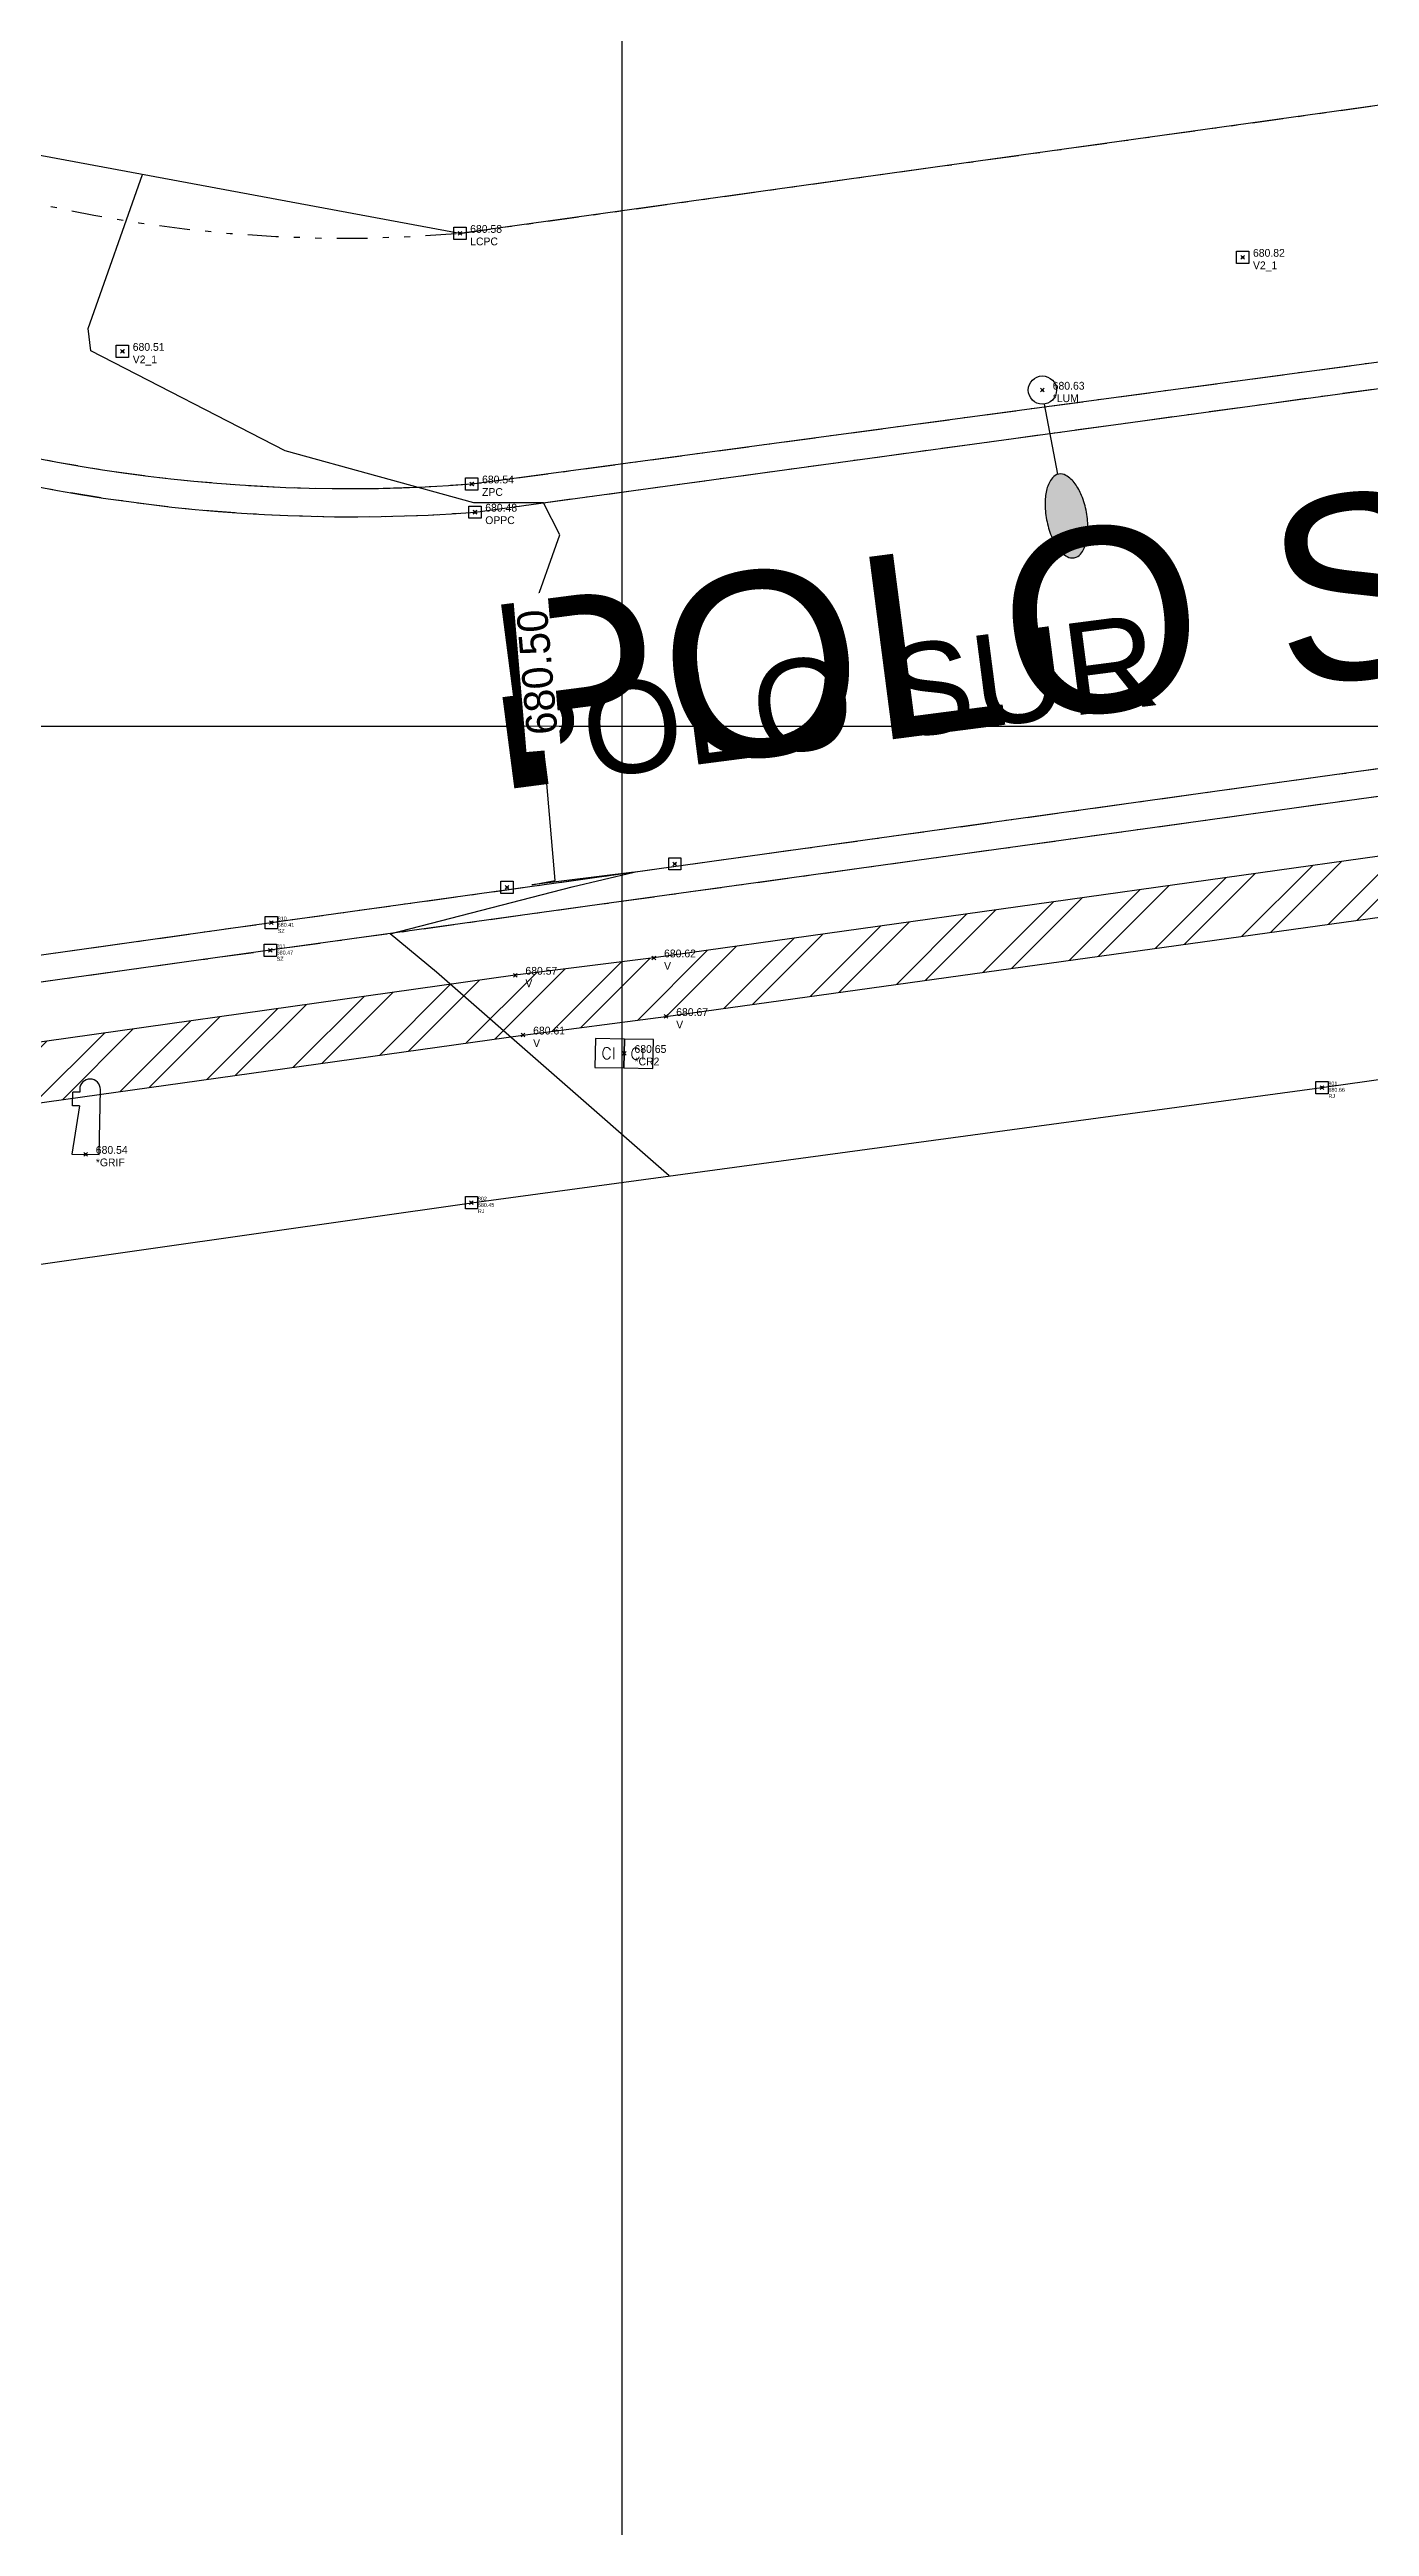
# Model space of a CAD drawing. Extents: x 350769 to 354978, y 6304672 to 6307963.
# Drawn here: x 352690.66 to 352712.19, y 6305570.64 to 6305611.03 of the extents above; entities that cross this region are included whole.
import ezdxf

# ---------------------------------------------------------------- set-up
doc = ezdxf.new("R2010")
doc.units = 0
doc.header["$PDMODE"] = 35
doc.header["$PDSIZE"] = 0.03
for name, pattern in [('4.0 - LO RECABARREN - DESNIVEL NUEVO$0$HIDDEN', [0.375, 0.25, -0.125]), ('CONTINUOS', [0]), ('DASHED', [19.05, 12.7, -6.35]), ('DIVIDE', [1.25, 0.5, -0.25, 0, -0.25, 0, -0.25]), ('JPG_DASHDOT', [1, 0.5, -0.25, 0, -0.25])]:
    doc.linetypes.add(name, pattern=pattern)
doc.layers.get('0').update_dxf_attribs({"linetype": 'CONTINUOUS'})
doc.layers.add('0_ASD_TOPOGRAFIA_ELEMENTOS', color=7, linetype='CONTINUOS', lineweight=5, true_color=0xbdbdbd)
for name, color, linetype in [('1-CALLE_NOMBRE', 6, 'CONTINUOUS'), ('1-coordenadas', 8, 'CONTINUOUS'), ('1-LINEA DE CIERRO', 7, 'DIVIDE'), ('1-PAVIMENTO', 161, 'CONTINUOUS'), ('1-REJA', 252, 'FENCELINE1'), ('1-SOLERA', 212, 'CONTINUOUS'), ('1-SOLERA_ZARPA', 222, 'CONTINUOUS'), ('1-VEREDA', 251, 'CONTINUOUS'), ('2-ACHURADO VEREDA', 252, 'CONTINUOUS'), ('C-TINN', 5, 'CONTINUOUS'), ('C-TOPO - BORDE - 2', 7, 'CONTINUOUS'), ('C-TOPO - BORDE - 3', 7, 'CONTINUOUS'), ('C-TOPO-MINR', 8, 'CONTINUOUS'), ('TOP-URB-SOLERAS', 2, 'JPG_DASHDOT'), ('V-NODE - 2013', 4, 'CONTINUOUS'), ('V-NODE DIC 2005', 4, 'CONTINUOUS'), ('V-NODE-TEXT 2013', 2, 'CONTINUOUS'), ('V-NODE-TEXT DIC 2005', 2, 'CONTINUOUS'), ('Z-CR2', 253, 'CONTINUOUS'), ('Z-GRIF', 253, 'CONTINUOUS'), ('Z-LUM', 253, 'CONTINUOUS')]:
    doc.layers.add(name, color=color, linetype=linetype)
doc.styles.add('A', font='arial.ttf', dxfattribs={"height": 2})
doc.styles.add('ROMANS', font='romans.shx', dxfattribs={"width": 0.65})
doc.linetypes.add('FENCELINE1', pattern='A,6.35,-2.54,[133,ltypeshp.shx,S=2.54,R=0,X=-2.54,Y=0],-2.54,25.4', length=36.83)

# ---------------------------------------------------------------- blocks, each defined once
blk = doc.blocks.new('COORDENADAS')
at = {"layer": '1-coordenadas'}
for p, q in [((520, -900.625), (520, -0.625)), ((20, -600.625), (1420, -600.625))]:
    blk.add_line(p, q, dxfattribs=at)
blk = doc.blocks.new('CR2')
at = {"layer": 'Z-CR2'}
for p, q in [((-1.69, 0.84), (-1.69, -0.84)), ((0, 0.84), (-1.69, 0.84)), ((0, 0.84), (0, -0.84)), ((1.69, 0.84), (0, 0.84)), ((0, -0.84), (0, 0.84)), ((1.69, -0.84), (1.69, 0.84)), ((-1.69, -0.84), (0, -0.84)), ((0, -0.84), (1.69, -0.84))]:
    blk.add_line(p, q, dxfattribs=at)
at = {"layer": 'Z-CR2', "style": 'ROMANS'}
for p in [(-1.33, -0.34), (0.36, -0.34)]:
    blk.add_text('CI', height=0.675, rotation=360, dxfattribs=at).set_placement(p)
blk = doc.blocks.new('GRIF')
at = {"layer": 'Z-GRIF'}
for p, q in [((-0.56, 1.97), (-0.56, 2.53)), ((-0.28, 2.53), (-0.56, 2.53)), ((-0.28, 2.65), (-0.28, 2.53)), ((0.56, 0), (0.56, 2.65)), ((-0.28, 1.97), (-0.56, 0)), ((-0.28, 1.97), (-0.56, 1.97)), ((-0.56, 0), (0.56, 0))]:
    blk.add_line(p, q, dxfattribs=at)
blk.add_arc((0.14, 2.65), 0.422, 0, 180, dxfattribs=at)
blk.add_point((0, 0), dxfattribs=at)
blk = doc.blocks.new('LUM')
blk.add_hatch(color=256).paths.add_polyline_path([(0.32, 2.09, 0.048714), (0.293, 2.371, 0.062489), (0.224, 2.581, 0.102974), (0.101, 2.743, 0.180941), (-0.01, 2.784, 0.180941), (-0.121, 2.743, 0.102974), (-0.244, 2.581, 0.062489), (-0.313, 2.371, 0.048714), (-0.341, 2.09, 0.048714), (-0.313, 1.808, 0.062489), (-0.244, 1.599, 0.102974), (-0.121, 1.437, 0.180941), (-0.01, 1.395, 0.180941), (0.101, 1.437, 0.102974), (0.224, 1.599, 0.062489), (0.293, 1.808, 0.048714)])
at = {"layer": 'Z-LUM'}
blk.add_lwpolyline([(-0.341, 2.09, 0.048714), (-0.313, 1.808, 0.062489), (-0.244, 1.599, 0.102974), (-0.121, 1.437, 0.180941), (-0.01, 1.395, 0.180941), (0.101, 1.437, 0.102974), (0.224, 1.599, 0.062489), (0.293, 1.808, 0.048714), (0.32, 2.09, 0.048714), (0.293, 2.371, 0.062489), (0.224, 2.581, 0.102974), (0.101, 2.743, 0.180941), (-0.01, 2.784, 0.180941), (-0.121, 2.743, 0.102974), (-0.244, 2.581, 0.062489), (-0.313, 2.371, 0.048714)], format="xyb", close=True, dxfattribs=at)
blk.add_lwpolyline([(0.006, 1.395), (0.006, 0.23)], dxfattribs=at)
blk.add_circle((0, 0), 0.23, dxfattribs=at)
blk = doc.blocks.new('*U195', base_point=(352694.28, 6305596.797))
at = {"layer": 'V-NODE - 2013', "lineweight": -2}
blk.add_point((352694.28, 6305596.797), dxfattribs=at)
at = {"layer": 'V-NODE-TEXT 2013', "linetype": 'ByBlock', "char_height": 0.0635}
for s, insert, attachment_point in [('810', (352694.385, 6305596.83), 7), ('680.41', (352694.385, 6305596.792), 1), ('SZ', (352694.385, 6305596.691), 1)]:
    blk.add_mtext(s, dxfattribs=dict(at, insert=insert, attachment_point=attachment_point))
blk = doc.blocks.new('*U196', base_point=(352694.262, 6305596.344))
at = {"layer": 'V-NODE - 2013', "lineweight": -2}
blk.add_point((352694.262, 6305596.344), dxfattribs=at)
at = {"layer": 'V-NODE-TEXT 2013', "linetype": 'ByBlock', "char_height": 0.0635}
for s, insert, attachment_point in [('811', (352694.367, 6305596.377), 7), ('680.47', (352694.367, 6305596.339), 1), ('SZ', (352694.367, 6305596.238), 1)]:
    blk.add_mtext(s, dxfattribs=dict(at, insert=insert, attachment_point=attachment_point))
blk = doc.blocks.new('*U285', base_point=(352711.414, 6305594.106))
at = {"layer": 'V-NODE - 2013', "lineweight": -2}
blk.add_point((352711.414, 6305594.106), dxfattribs=at)
at = {"layer": 'V-NODE-TEXT 2013', "linetype": 'ByBlock', "char_height": 0.0635}
for s, insert, attachment_point in [('801', (352711.519, 6305594.139), 7), ('680.66', (352711.519, 6305594.101), 1), ('RJ', (352711.519, 6305594), 1)]:
    blk.add_mtext(s, dxfattribs=dict(at, insert=insert, attachment_point=attachment_point))
blk = doc.blocks.new('*U286', base_point=(352697.544, 6305592.228))
at = {"layer": 'V-NODE - 2013', "lineweight": -2}
blk.add_point((352697.544, 6305592.228), dxfattribs=at)
at = {"layer": 'V-NODE-TEXT 2013', "linetype": 'ByBlock', "char_height": 0.0635}
for s, insert, attachment_point in [('802', (352697.649, 6305592.261), 7), ('680.45', (352697.649, 6305592.223), 1), ('RJ', (352697.649, 6305592.122), 1)]:
    blk.add_mtext(s, dxfattribs=dict(at, insert=insert, attachment_point=attachment_point))
blk = doc.blocks.new('*U1327')
at = {"color": 0, "linetype": 'ByBlock', "lineweight": -2, "transparency": 16777216}
blk.add_point((0, 0), dxfattribs=at)
blk = doc.blocks.new('*U3494', base_point=(352697.412, 6305607.974))
at = {"layer": 'V-NODE-TEXT DIC 2005', "linetype": 'ByBlock', "char_height": 0.127}
for s, insert, attachment_point in [('680.58', (352697.579, 6305608.045), 4), ('LCPC', (352697.579, 6305607.906), 1)]:
    blk.add_mtext(s, dxfattribs=dict(at, insert=insert, attachment_point=attachment_point))
blk = doc.blocks.new('*U3495', base_point=(352697.412, 6305607.974))
at = {"layer": 'V-NODE-TEXT DIC 2005', "color": 2, "lineweight": -2}
blk.add_blockref('*U3494', (352697.412, 6305607.974), dxfattribs=at)
blk = doc.blocks.new('*U3326', base_point=(352697.658, 6305603.428))
at = {"layer": 'V-NODE-TEXT DIC 2005', "linetype": 'ByBlock', "char_height": 0.127}
for s, insert, attachment_point in [('680.48', (352697.825, 6305603.499), 4), ('OPPC', (352697.825, 6305603.36), 1)]:
    blk.add_mtext(s, dxfattribs=dict(at, insert=insert, attachment_point=attachment_point))
blk = doc.blocks.new('*U3327', base_point=(352697.658, 6305603.428))
at = {"layer": 'V-NODE-TEXT DIC 2005', "color": 2, "lineweight": -2}
blk.add_blockref('*U3326', (352697.658, 6305603.428), dxfattribs=at)
blk = doc.blocks.new('*U1922', base_point=(352700.773, 6305595.203))
at = {"layer": 'V-NODE-TEXT DIC 2005', "linetype": 'ByBlock', "char_height": 0.127}
for s, insert, attachment_point in [('V', (352700.94, 6305595.135), 1), ('680.67', (352700.94, 6305595.274), 4)]:
    blk.add_mtext(s, dxfattribs=dict(at, insert=insert, attachment_point=attachment_point))
blk = doc.blocks.new('*U1923', base_point=(352700.773, 6305595.203))
at = {"layer": 'V-NODE-TEXT DIC 2005', "color": 2, "lineweight": -2}
blk.add_blockref('*U1922', (352700.773, 6305595.203), dxfattribs=at)
blk = doc.blocks.new('*U1918', base_point=(352698.44, 6305594.901))
at = {"layer": 'V-NODE-TEXT DIC 2005', "linetype": 'ByBlock', "char_height": 0.127}
for s, insert, attachment_point in [('V', (352698.607, 6305594.833), 1), ('680.61', (352698.607, 6305594.972), 4)]:
    blk.add_mtext(s, dxfattribs=dict(at, insert=insert, attachment_point=attachment_point))
blk = doc.blocks.new('*U1919', base_point=(352698.44, 6305594.901))
at = {"layer": 'V-NODE-TEXT DIC 2005', "color": 2, "lineweight": -2}
blk.add_blockref('*U1918', (352698.44, 6305594.901), dxfattribs=at)
blk = doc.blocks.new('*U1914', base_point=(352698.314, 6305595.876))
at = {"layer": 'V-NODE-TEXT DIC 2005', "linetype": 'ByBlock', "char_height": 0.127}
for s, insert, attachment_point in [('680.57', (352698.481, 6305595.947), 4), ('V', (352698.481, 6305595.808), 1)]:
    blk.add_mtext(s, dxfattribs=dict(at, insert=insert, attachment_point=attachment_point))
blk = doc.blocks.new('*U1915', base_point=(352698.314, 6305595.876))
at = {"layer": 'V-NODE-TEXT DIC 2005', "color": 2, "lineweight": -2}
blk.add_blockref('*U1914', (352698.314, 6305595.876), dxfattribs=at)
blk = doc.blocks.new('*U1882', base_point=(352700.575, 6305596.159))
at = {"layer": 'V-NODE-TEXT DIC 2005', "linetype": 'ByBlock', "char_height": 0.127}
for s, insert, attachment_point in [('V', (352700.742, 6305596.091), 1), ('680.62', (352700.742, 6305596.23), 4)]:
    blk.add_mtext(s, dxfattribs=dict(at, insert=insert, attachment_point=attachment_point))
blk = doc.blocks.new('*U1883', base_point=(352700.575, 6305596.159))
at = {"layer": 'V-NODE-TEXT DIC 2005', "color": 2, "lineweight": -2}
blk.add_blockref('*U1882', (352700.575, 6305596.159), dxfattribs=at)
blk = doc.blocks.new('*U1860', base_point=(352710.178, 6305607.585))
at = {"layer": 'V-NODE-TEXT DIC 2005', "linetype": 'ByBlock', "char_height": 0.127}
for s, insert, attachment_point in [('680.82', (352710.345, 6305607.656), 4), ('V2_1', (352710.345, 6305607.517), 1)]:
    blk.add_mtext(s, dxfattribs=dict(at, insert=insert, attachment_point=attachment_point))
blk = doc.blocks.new('*U1861', base_point=(352710.178, 6305607.585))
at = {"layer": 'V-NODE-TEXT DIC 2005', "color": 2, "lineweight": -2}
blk.add_blockref('*U1860', (352710.178, 6305607.585), dxfattribs=at)
blk = doc.blocks.new('*U1858', base_point=(352691.909, 6305606.05))
at = {"layer": 'V-NODE-TEXT DIC 2005', "linetype": 'ByBlock', "char_height": 0.127}
for s, insert, attachment_point in [('680.51', (352692.076, 6305606.121), 4), ('V2_1', (352692.076, 6305605.982), 1)]:
    blk.add_mtext(s, dxfattribs=dict(at, insert=insert, attachment_point=attachment_point))
blk = doc.blocks.new('*U1859', base_point=(352691.909, 6305606.05))
at = {"layer": 'V-NODE-TEXT DIC 2005', "color": 2, "lineweight": -2}
blk.add_blockref('*U1858', (352691.909, 6305606.05), dxfattribs=at)
blk = doc.blocks.new('*U1786', base_point=(352697.606, 6305603.888))
at = {"layer": 'V-NODE-TEXT DIC 2005', "linetype": 'ByBlock', "char_height": 0.127}
for s, insert, attachment_point in [('680.54', (352697.773, 6305603.959), 4), ('ZPC', (352697.773, 6305603.82), 1)]:
    blk.add_mtext(s, dxfattribs=dict(at, insert=insert, attachment_point=attachment_point))
blk = doc.blocks.new('*U1787', base_point=(352697.606, 6305603.888))
at = {"layer": 'V-NODE-TEXT DIC 2005', "color": 2, "lineweight": -2}
blk.add_blockref('*U1786', (352697.606, 6305603.888), dxfattribs=at)
blk = doc.blocks.new('*U1518', base_point=(352700.093, 6305594.601))
at = {"layer": 'V-NODE-TEXT DIC 2005', "linetype": 'ByBlock', "char_height": 0.127}
for s, insert, attachment_point in [('680.65', (352700.26, 6305594.672), 4), ('*CR2', (352700.26, 6305594.533), 1)]:
    blk.add_mtext(s, dxfattribs=dict(at, insert=insert, attachment_point=attachment_point))
blk = doc.blocks.new('*U1519', base_point=(352700.093, 6305594.601))
at = {"layer": 'V-NODE-TEXT DIC 2005', "color": 2, "lineweight": -2}
blk.add_blockref('*U1518', (352700.093, 6305594.601), dxfattribs=at)
blk = doc.blocks.new('*U1498', base_point=(352691.308, 6305592.955))
at = {"layer": 'V-NODE-TEXT DIC 2005', "linetype": 'ByBlock', "char_height": 0.127}
for s, insert, attachment_point in [('680.54', (352691.475, 6305593.026), 4), ('*GRIF', (352691.475, 6305592.887), 1)]:
    blk.add_mtext(s, dxfattribs=dict(at, insert=insert, attachment_point=attachment_point))
blk = doc.blocks.new('*U1499', base_point=(352691.308, 6305592.955))
at = {"layer": 'V-NODE-TEXT DIC 2005', "color": 2, "lineweight": -2}
blk.add_blockref('*U1498', (352691.308, 6305592.955), dxfattribs=at)
blk = doc.blocks.new('*U1490', base_point=(352706.912, 6305605.418))
at = {"layer": 'V-NODE-TEXT DIC 2005', "linetype": 'ByBlock', "char_height": 0.127}
for s, insert, attachment_point in [('*LUM', (352707.079, 6305605.35), 1), ('680.63', (352707.079, 6305605.489), 4)]:
    blk.add_mtext(s, dxfattribs=dict(at, insert=insert, attachment_point=attachment_point))
blk = doc.blocks.new('*U1491', base_point=(352706.912, 6305605.418))
at = {"layer": 'V-NODE-TEXT DIC 2005', "color": 2, "lineweight": -2}
blk.add_blockref('*U1490', (352706.912, 6305605.418), dxfattribs=at)
blk = doc.blocks.new('*U4434', base_point=(352694.28, 6305596.797))
at = {"layer": 'V-NODE - 2013', "lineweight": -2}
blk.add_point((352694.28, 6305596.797), dxfattribs=at)
at = {"layer": 'V-NODE-TEXT 2013', "linetype": 'ByBlock', "char_height": 0.0635}
for s, insert, attachment_point in [('810', (352694.385, 6305596.83), 7), ('680.41', (352694.385, 6305596.792), 1), ('SZ', (352694.385, 6305596.691), 1)]:
    blk.add_mtext(s, dxfattribs=dict(at, insert=insert, attachment_point=attachment_point))
blk = doc.blocks.new('*U4435', base_point=(352694.262, 6305596.344))
at = {"layer": 'V-NODE - 2013', "lineweight": -2}
blk.add_point((352694.262, 6305596.344), dxfattribs=at)
at = {"layer": 'V-NODE-TEXT 2013', "linetype": 'ByBlock', "char_height": 0.0635}
for s, insert, attachment_point in [('811', (352694.367, 6305596.377), 7), ('680.47', (352694.367, 6305596.339), 1), ('SZ', (352694.367, 6305596.238), 1)]:
    blk.add_mtext(s, dxfattribs=dict(at, insert=insert, attachment_point=attachment_point))
blk = doc.blocks.new('*U4531', base_point=(352711.414, 6305594.106))
at = {"layer": 'V-NODE - 2013', "lineweight": -2}
blk.add_point((352711.414, 6305594.106), dxfattribs=at)
at = {"layer": 'V-NODE-TEXT 2013', "linetype": 'ByBlock', "char_height": 0.0635}
for s, insert, attachment_point in [('801', (352711.519, 6305594.139), 7), ('680.66', (352711.519, 6305594.101), 1), ('RJ', (352711.519, 6305594), 1)]:
    blk.add_mtext(s, dxfattribs=dict(at, insert=insert, attachment_point=attachment_point))
blk = doc.blocks.new('*U4532', base_point=(352697.544, 6305592.228))
at = {"layer": 'V-NODE - 2013', "lineweight": -2}
blk.add_point((352697.544, 6305592.228), dxfattribs=at)
at = {"layer": 'V-NODE-TEXT 2013', "linetype": 'ByBlock', "char_height": 0.0635}
for s, insert, attachment_point in [('802', (352697.649, 6305592.261), 7), ('680.45', (352697.649, 6305592.223), 1), ('RJ', (352697.649, 6305592.122), 1)]:
    blk.add_mtext(s, dxfattribs=dict(at, insert=insert, attachment_point=attachment_point))
blk = doc.blocks.new('TOPOGRAFIA')
at = {"layer": '1-coordenadas', "color": 9, "linetype": '4.0 - LO RECABARREN - DESNIVEL NUEVO$0$HIDDEN', "lineweight": 0, "ltscale": 50, "true_color": 0xbdbdbd}
blk.add_line((390700, 6302300), (390700, 6303200), dxfattribs=at)
at = {"layer": '1-LINEA DE CIERRO', "color": 9, "true_color": 0xbdbdbd, "flags": 128}
blk.add_lwpolyline([(390673.539, 6302625.777, 0.232488), (390685.703, 6302610.198, 0.134576), (390697.356, 6302608.036, 0.395483)], format="xyb", dxfattribs=at)
blk.add_lwpolyline([(390697.356, 6302608.036), (390754.466, 6302616.009), (390764.989, 6302621.381)], dxfattribs=at)
at = {"layer": '1-PAVIMENTO', "color": 9, "true_color": 0xbdbdbd, "flags": 128}
for points in [[(390668.148, 6302632.194), (390668.831, 6302627.101, 0.159044), (390675.845, 6302612.032, 0.22832), (390697.602, 6302603.489), (390712.703, 6302605.557), (390724.09, 6302607.14), (390736.298, 6302608.851), (390747.195, 6302610.379), (390754.794, 6302611.441, 0.108642), (390761.317, 6302613.463), (390766.784, 6302616.327, 0.220273), (390770.11, 6302620.74), (390769.879, 6302620.745), (390769.947, 6302621.209), (390770, 6302621.834), (390768.228, 6302634.564), (390767.169, 6302642.291), (390764.737, 6302659.767)], [(390635.813, 6302579.761), (390647.518, 6302584.464), (390663.399, 6302590.731, -0.06016), (390676.007, 6302594.225), (390694.28, 6302596.797), (390717.243, 6302599.992), (390735.728, 6302602.558), (390756.301, 6302605.422, -0.083561), (390768.736, 6302603.378, -0.216582), (390773.077, 6302600.019), (390773.206, 6302599.275), (390773.222, 6302599.256), (390775.006, 6302586.612), (390777.159, 6302571.136), (390779.322, 6302556.152), (390781.17, 6302542.877), (390781.598, 6302539.221)]]:
    blk.add_lwpolyline(points, format="xyb", dxfattribs=at)
at = {"layer": '1-REJA', "color": 9, "true_color": 0xbdbdbd, "flags": 128}
blk.add_lwpolyline([(390617.874, 6302564.101), (390623.121, 6302567.639), (390630.809, 6302571.84), (390636.519, 6302574.549), (390647.519, 6302578.903), (390655.174, 6302581.999), (390662.884, 6302584.895), (390664.622, 6302585.451), (390670.811, 6302587.388), (390678.239, 6302589.316), (390682.657, 6302590.056), (390686.927, 6302590.717), (390697.544, 6302592.228), (390711.414, 6302594.106), (390725.734, 6302596.126), (390738.984, 6302597.943), (390752.1, 6302599.747), (390756.091, 6302599.956), (390758.713, 6302599.53), (390766.266, 6302597.729), (390767.867, 6302596.473), (390768.733, 6302594.649), (390769.993, 6302585.57), (390771.631, 6302574.23), (390772.485, 6302568.265), (390774.129, 6302556.217), (390775.876, 6302543.685), (390775.866, 6302541.561), (390775.254, 6302539.614), (390773.933, 6302538.027), (390772.121, 6302537.026), (390761.679, 6302533.001), (390749.581, 6302528.273, -0.439912), (390747.382, 6302529.771), (390747.416, 6302530.903)], format="xyb", dxfattribs=at)
at = {"layer": '1-SOLERA', "color": 9, "true_color": 0xbdbdbd, "flags": 128}
blk.add_lwpolyline([(390781.431, 6302539.547), (390781.011, 6302542.829), (390779.158, 6302556.166), (390777.019, 6302571.077), (390774.867, 6302586.537), (390773.054, 6302599.225), (390772.814, 6302599.853), (390772.676, 6302599.767, 0.218521), (390768.712, 6302602.964, 0.079407), (390756.356, 6302605.005), (390735.709, 6302602.051), (390716.646, 6302599.451), (390694.262, 6302596.344), (390676.055, 6302593.81, 0.060763), (390663.524, 6302590.306), (390647.586, 6302583.967), (390636.008, 6302579.363)], format="xyb", dxfattribs=at)
at = {"layer": '1-SOLERA_ZARPA', "color": 9, "true_color": 0xbdbdbd, "flags": 128}
blk.add_lwpolyline([(390668.611, 6302632.187), (390669.34, 6302626.708, 0.150758), (390676.003, 6302612.508, 0.230868), (390697.549, 6302603.949), (390712.705, 6302605.99)], format="xyb", dxfattribs=at)
at = {"layer": '1-VEREDA', "color": 9, "true_color": 0xbdbdbd, "flags": 128}
for points in [[(390777.83, 6302561.778), (390775.967, 6302574.833), (390774.777, 6302582.795), (390773.865, 6302589.674), (390772.388, 6302600.297, 0.05743), (390771.451, 6302601.418), (390762.18, 6302603.377), (390757.291, 6302604.147), (390755.264, 6302603.879), (390742.632, 6302602.124), (390732.139, 6302600.646), (390720.501, 6302599.028), (390712.936, 6302597.962), (390700.518, 6302596.221), (390698.257, 6302595.938), (390688.145, 6302594.514, 0.016921), (390676.257, 6302592.819, 0.0646), (390658.21, 6302587.147)], [(390658.538, 6302586.235, -0.061952), (390676.156, 6302591.833, -0.0218), (390688.13, 6302593.524), (390698.383, 6302594.963), (390700.716, 6302595.265), (390713.022, 6302596.978), (390720.617, 6302598.054), (390732.368, 6302599.703), (390742.734, 6302601.134), (390755.34, 6302602.893), (390757.27, 6302603.202), (390761.983, 6302602.436), (390770.567, 6302600.41), (390771.013, 6302599.078), (390772.382, 6302589.499), (390773.367, 6302582.69), (390774.502, 6302574.654), (390776.311, 6302561.585)]]:
    blk.add_lwpolyline(points, format="xyb", dxfattribs=at)
at = {"layer": 'C-TINN', "color": 9, "linetype": 'Continuous', "lineweight": -3, "true_color": 0xbdbdbd}
for points, elevation in [([(390697.256, 6302607.936), (390697.256, 6302608.136), (390697.456, 6302608.136), (390697.456, 6302607.936), (390697.256, 6302607.936)], 680.58), ([(390710.022, 6302607.546), (390710.022, 6302607.746), (390710.222, 6302607.746), (390710.222, 6302607.546), (390710.022, 6302607.546)], 680.82), ([(390691.752, 6302606.013), (390691.752, 6302606.213), (390691.952, 6302606.213), (390691.952, 6302606.013), (390691.752, 6302606.013)], 680.51), ([(390697.449, 6302603.849), (390697.449, 6302604.049), (390697.649, 6302604.049), (390697.649, 6302603.849), (390697.449, 6302603.849)], 680.54), ([(390697.502, 6302603.389), (390697.502, 6302603.589), (390697.702, 6302603.589), (390697.702, 6302603.389), (390697.502, 6302603.389)], 680.48), ([(390700.76, 6302597.654), (390700.76, 6302597.854), (390700.96, 6302597.854), (390700.96, 6302597.654), (390700.76, 6302597.654)], 680.55), ([(390698.025, 6302597.27), (390698.025, 6302597.47), (390698.225, 6302597.47), (390698.225, 6302597.27), (390698.025, 6302597.27)], 680.48), ([(390694.18, 6302596.697), (390694.18, 6302596.897), (390694.38, 6302596.897), (390694.38, 6302596.697), (390694.18, 6302596.697)], 680.409), ([(390694.162, 6302596.244), (390694.162, 6302596.444), (390694.362, 6302596.444), (390694.362, 6302596.244), (390694.162, 6302596.244)], 680.469), ([(390711.314, 6302594.006), (390711.314, 6302594.206), (390711.514, 6302594.206), (390711.514, 6302594.006), (390711.314, 6302594.006)], 680.665), ([(390697.444, 6302592.128), (390697.444, 6302592.328), (390697.644, 6302592.328), (390697.644, 6302592.128), (390697.444, 6302592.128)], 680.45)]:
    blk.add_lwpolyline(points, dxfattribs=dict(at, elevation=elevation))
for p in [(390697.356, 6302608.036, 680.58), (390710.122, 6302607.646, 680.82), (390691.852, 6302606.113, 680.51), (390697.549, 6302603.949, 680.54), (390697.602, 6302603.489, 680.48), (390700.86, 6302597.754, 680.55), (390698.125, 6302597.37, 680.48), (390694.28, 6302596.797, 680.409), (390694.262, 6302596.344, 680.469), (390711.414, 6302594.106, 680.665), (390697.544, 6302592.228, 680.45)]:
    blk.add_point(p, dxfattribs=at)
at = {"layer": 'C-TOPO - BORDE - 2', "color": 9, "true_color": 0xbdbdbd, "elevation": 679.82}
blk.add_lwpolyline([(390760.023, 6302657.561), (390762.163, 6302641.971), (390764.498, 6302624.988), (390754.466, 6302616.009), (390697.356, 6302608.036), (390685.703, 6302610.198), (390681.038, 6302613.224), (390673.539, 6302625.777), (390670.815, 6302633.172), (390661.629, 6302631.257), (390657.843, 6302630.1), (390660.636, 6302611.407), (390660.207, 6302605.8), (390655.416, 6302599.231), (390654.172, 6302598.447), (390633.385, 6302590.141), (390631.506, 6302597.027), (390628.119, 6302609.853), (390625.986, 6302617.9), (390624.02, 6302625.566), (390621.9, 6302633.546), (390618.879, 6302644.777)], dxfattribs=at)
at = {"layer": 'C-TOPO - BORDE - 3', "color": 9, "true_color": 0xbdbdbd, "elevation": 679.37, "flags": 128}
blk.add_lwpolyline([(390664.622, 6302585.451), (390670.811, 6302587.388), (390678.239, 6302589.316), (390682.657, 6302590.056), (390686.927, 6302590.717), (390697.544, 6302592.228), (390711.414, 6302594.106), (390725.734, 6302596.126), (390738.984, 6302597.943), (390752.1, 6302599.747), (390756.091, 6302599.956), (390758.713, 6302599.53), (390766.266, 6302597.729), (390767.867, 6302596.473), (390768.733, 6302594.649), (390769.993, 6302585.57), (390771.631, 6302574.23), (390772.485, 6302568.265)], dxfattribs=at)
at = {"layer": 'C-TOPO-MINR', "color": 9, "linetype": 'Continuous', "lineweight": -3, "true_color": 0xbdbdbd, "elevation": 680.5}
blk.add_lwpolyline([(390700.77, 6302592.665), (390696.975, 6302595.99), (390696.217, 6302596.615), (390699.184, 6302597.379), (390700.2, 6302597.621), (390698.527, 6302597.414), (390698.907, 6302597.48), (390698.533, 6302601.85), (390698.984, 6302603.118), (390698.721, 6302603.642), (390697.585, 6302603.642), (390694.504, 6302604.489), (390691.334, 6302606.122), (390691.293, 6302606.484), (390692.177, 6302608.997)], dxfattribs=at)
at = {"color": 9, "true_color": 0xbdbdbd}
for name, p in [('*U4434', (390694.28, 6302596.797)), ('*U4435', (390694.262, 6302596.344)), ('*U4531', (390711.414, 6302594.106)), ('*U4532', (390697.544, 6302592.228))]:
    blk.add_blockref(name, p, dxfattribs=at)
at = {"layer": 'V-NODE DIC 2005', "color": 9, "lineweight": -2, "true_color": 0xbdbdbd, "rotation": 359.9963883938062}
for p in [(390697.356, 6302608.036), (390710.122, 6302607.646), (390691.853, 6302606.112), (390706.856, 6302605.479), (390697.55, 6302603.95), (390697.602, 6302603.49), (390698.257, 6302595.938), (390700.518, 6302596.221), (390700.716, 6302595.265), (390698.383, 6302594.963), (390700.036, 6302594.663), (390691.251, 6302593.017)]:
    blk.add_blockref('*U1327', p, dxfattribs=at)
at = {"layer": 'V-NODE-TEXT DIC 2005', "color": 9, "lineweight": -2, "true_color": 0xbdbdbd, "rotation": 359.9963883938062}
for name, p in [('*U3495', (390697.356, 6302608.036)), ('*U1861', (390710.122, 6302607.646)), ('*U1859', (390691.853, 6302606.112)), ('*U1491', (390706.856, 6302605.479)), ('*U1787', (390697.55, 6302603.95)), ('*U3327', (390697.602, 6302603.49)), ('*U1883', (390700.518, 6302596.221)), ('*U1915', (390698.257, 6302595.938)), ('*U1923', (390700.716, 6302595.265)), ('*U1919', (390698.383, 6302594.963)), ('*U1519', (390700.036, 6302594.663)), ('*U1499', (390691.251, 6302593.017))]:
    blk.add_blockref(name, p, dxfattribs=at)
at = {"layer": 'Z-CR2', "color": 9, "true_color": 0xbdbdbd, "xscale": 0.28, "yscale": 0.28, "zscale": 0.28, "rotation": 359.0901018221344}
blk.add_blockref('CR2', (390700.035, 6302594.662), dxfattribs=at)
at = {"layer": 'Z-GRIF', "color": 9, "true_color": 0xbdbdbd, "xscale": 0.4, "yscale": 0.4, "zscale": 0.4, "rotation": 359.090101839884}
blk.add_blockref('GRIF', (390691.251, 6302593.017), dxfattribs=at)
at = {"layer": 'Z-LUM', "color": 9, "true_color": 0xbdbdbd, "rotation": 190.5591158033044}
blk.add_blockref('LUM', (390706.855, 6302605.48), dxfattribs=at)
at = {"layer": '1-CALLE_NOMBRE', "color": 9, "true_color": 0xbdbdbd, "style": 'A'}
blk.add_text('POLO SUR', height=3, rotation=7.39, dxfattribs=at).set_placement((390698.072, 6302598.963))
at = {"layer": 'C-TOPO-MINR', "color": 9, "linetype": 'Continuous', "lineweight": -3, "true_color": 0xbdbdbd, "insert": (390698.616, 6302600.879, 680.5), "char_height": 0.5, "width": 2.50095, "attachment_point": 5, "rotation": 94.8842, "bg_fill": 3, "box_fill_scale": 1.0635, "bg_fill_color": 256, "bg_fill_true_color": 13158600, "bg_fill_transparency": 0}
blk.add_mtext('680.50', dxfattribs=at)
at = {"layer": '1-coordenadas', "color": 9, "linetype": '4.0 - LO RECABARREN - DESNIVEL NUEVO$0$HIDDEN', "lineweight": 0, "ltscale": 50, "true_color": 0xbdbdbd}
blk.add_line((390200, 6302600), (390900, 6302600), dxfattribs=at)

msp = doc.modelspace()

# ---------------------------------------------------------------- hatches: boundary and pattern name
at = {"layer": '2-ACHURADO VEREDA'}
h = msp.add_hatch(dxfattribs=at)
h.set_pattern_fill('ANSI32', color=256, scale=0.09)
h.paths.add_polyline_path([(352720.617, 6305598.054), (352732.368, 6305599.703), (352742.734, 6305601.134), (352755.34, 6305602.893), (352757.27, 6305603.202), (352761.983, 6305602.436), (352770.567, 6305600.41), (352771.013, 6305599.078), (352772.382, 6305589.499), (352773.367, 6305582.69), (352774.502, 6305574.654), (352776.311, 6305561.585), (352778.207, 6305548.171), (352779.696, 6305548.344), (352777.83, 6305561.778), (352775.967, 6305574.833), (352774.777, 6305582.795), (352773.865, 6305589.674), (352772.388, 6305600.297, 0.05743), (352771.451, 6305601.418), (352762.18, 6305603.377), (352757.291, 6305604.147), (352755.264, 6305603.879), (352742.632, 6305602.124), (352732.139, 6305600.646), (352720.501, 6305599.028), (352712.936, 6305597.962), (352700.518, 6305596.221), (352698.257, 6305595.938), (352688.145, 6305594.514, 0.016921), (352676.257, 6305592.819, 0.0646), (352658.21, 6305587.147), (352649.116, 6305583.522), (352638.688, 6305579.25), (352638.972, 6305578.433), (352649.251, 6305582.52), (352658.538, 6305586.235, -0.061952), (352676.156, 6305591.833, -0.0218), (352688.13, 6305593.524), (352698.383, 6305594.963), (352700.716, 6305595.265), (352713.022, 6305596.978)])

# ---------------------------------------------------------------- linework, layer by layer
at = {"layer": '1-LINEA DE CIERRO', "flags": 128}
msp.add_lwpolyline([(352673.539, 6305625.777, 0.232488), (352685.703, 6305610.198, 0.134576), (352697.356, 6305608.036, 0.395483)], format="xyb", dxfattribs=at)
msp.add_lwpolyline([(352697.356, 6305608.036), (352754.466, 6305616.009), (352764.989, 6305621.381)], dxfattribs=at)
at = {"layer": '1-REJA', "ltscale": 0.2, "flags": 128}
msp.add_lwpolyline([(352617.874, 6305564.101), (352623.121, 6305567.639), (352630.809, 6305571.84), (352636.519, 6305574.549), (352647.519, 6305578.903), (352655.174, 6305581.999), (352662.884, 6305584.895), (352664.622, 6305585.451), (352670.811, 6305587.388), (352678.239, 6305589.316), (352682.657, 6305590.056), (352686.927, 6305590.717), (352697.544, 6305592.228), (352711.414, 6305594.106), (352725.734, 6305596.126), (352738.984, 6305597.943), (352752.1, 6305599.747), (352756.091, 6305599.956), (352758.713, 6305599.53), (352766.266, 6305597.729), (352767.867, 6305596.473), (352768.733, 6305594.649), (352769.993, 6305585.57), (352771.631, 6305574.23), (352772.485, 6305568.265), (352774.129, 6305556.217), (352775.876, 6305543.685), (352775.866, 6305541.561), (352775.254, 6305539.614), (352773.933, 6305538.027), (352772.121, 6305537.026), (352761.679, 6305533.001), (352749.581, 6305528.273, -0.439912), (352747.382, 6305529.771), (352747.416, 6305530.903)], format="xyb", dxfattribs=at)
at = {"layer": '1-VEREDA', "flags": 128}
for points in [[(352777.83, 6305561.778), (352775.967, 6305574.833), (352774.777, 6305582.795), (352773.865, 6305589.674), (352772.388, 6305600.297, 0.05743), (352771.451, 6305601.418), (352762.18, 6305603.377), (352757.291, 6305604.147), (352755.264, 6305603.879), (352742.632, 6305602.124), (352732.139, 6305600.646), (352720.501, 6305599.028), (352712.936, 6305597.962), (352700.518, 6305596.221), (352698.257, 6305595.938), (352688.145, 6305594.514, 0.016921), (352676.257, 6305592.819, 0.0646), (352658.21, 6305587.147)], [(352658.538, 6305586.235, -0.061952), (352676.156, 6305591.833, -0.0218), (352688.13, 6305593.524), (352698.383, 6305594.963), (352700.716, 6305595.265), (352713.022, 6305596.978), (352720.617, 6305598.054), (352732.368, 6305599.703), (352742.734, 6305601.134), (352755.34, 6305602.893), (352757.27, 6305603.202), (352761.983, 6305602.436), (352770.567, 6305600.41), (352771.013, 6305599.078), (352772.382, 6305589.499), (352773.367, 6305582.69), (352774.502, 6305574.654), (352776.311, 6305561.585)]]:
    msp.add_lwpolyline(points, format="xyb", dxfattribs=at)
at = {"layer": 'C-TOPO - BORDE - 2', "elevation": 679.82}
msp.add_lwpolyline([(352760.023, 6305657.561), (352762.163, 6305641.971), (352764.498, 6305624.988), (352754.466, 6305616.009), (352697.356, 6305608.036), (352685.703, 6305610.198), (352681.038, 6305613.224), (352673.539, 6305625.777), (352670.815, 6305633.172), (352661.629, 6305631.257), (352657.843, 6305630.1), (352660.636, 6305611.407), (352660.207, 6305605.8), (352655.416, 6305599.231), (352654.172, 6305598.447), (352633.385, 6305590.141), (352631.506, 6305597.027), (352628.119, 6305609.853), (352625.986, 6305617.9), (352624.02, 6305625.566), (352621.9, 6305633.546), (352618.879, 6305644.777)], dxfattribs=at)
at = {"layer": 'C-TOPO - BORDE - 3', "elevation": 679.37, "flags": 128}
msp.add_lwpolyline([(352664.622, 6305585.451), (352670.811, 6305587.388), (352678.239, 6305589.316), (352682.657, 6305590.056), (352686.927, 6305590.717), (352697.544, 6305592.228), (352711.414, 6305594.106), (352725.734, 6305596.126), (352738.984, 6305597.943), (352752.1, 6305599.747), (352756.091, 6305599.956), (352758.713, 6305599.53), (352766.266, 6305597.729), (352767.867, 6305596.473), (352768.733, 6305594.649), (352769.993, 6305585.57), (352771.631, 6305574.23), (352772.485, 6305568.265)], dxfattribs=at)
at = {"layer": 'TOP-URB-SOLERAS', "flags": 128}
for points in [[(352668.148, 6305632.194), (352668.831, 6305627.101, 0.159044), (352675.845, 6305612.032, 0.22832), (352697.602, 6305603.489), (352712.703, 6305605.557), (352724.09, 6305607.14), (352736.298, 6305608.851), (352747.195, 6305610.379), (352754.794, 6305611.441, 0.108642), (352761.317, 6305613.463), (352766.784, 6305616.327, 0.220273), (352770.11, 6305620.74), (352769.879, 6305620.745), (352769.947, 6305621.209), (352770, 6305621.834), (352768.228, 6305634.564), (352767.169, 6305642.291), (352764.737, 6305659.767)], [(352668.611, 6305632.187), (352669.34, 6305626.708, 0.150758), (352676.003, 6305612.508, 0.230868), (352697.549, 6305603.949), (352712.705, 6305605.99)], [(352635.813, 6305579.761), (352647.518, 6305584.464), (352663.399, 6305590.731, -0.06016), (352676.007, 6305594.225), (352694.28, 6305596.797), (352717.243, 6305599.992), (352735.728, 6305602.558), (352756.301, 6305605.422, -0.083561), (352768.736, 6305603.378, -0.216582), (352773.077, 6305600.019), (352773.206, 6305599.275), (352773.222, 6305599.256), (352775.006, 6305586.612), (352777.159, 6305571.136), (352779.322, 6305556.152), (352781.17, 6305542.877), (352781.598, 6305539.221)], [(352781.431, 6305539.547), (352781.011, 6305542.829), (352779.158, 6305556.166), (352777.019, 6305571.077), (352774.867, 6305586.537), (352773.054, 6305599.225), (352772.814, 6305599.853), (352772.676, 6305599.767, 0.218521), (352768.712, 6305602.964, 0.079407), (352756.356, 6305605.005), (352735.709, 6305602.051), (352716.646, 6305599.451), (352694.262, 6305596.344), (352676.055, 6305593.81, 0.060763), (352663.524, 6305590.306), (352647.586, 6305583.967), (352636.008, 6305579.363)]]:
    msp.add_lwpolyline(points, format="xyb", dxfattribs=at)

# ---------------------------------------------------------------- block references
at = {"color": 252, "linetype": 'DASHED'}
msp.add_blockref('COORDENADAS', (352180, 6306200.625), dxfattribs=at)
for name, p in [('*U195', (352694.28, 6305596.797)), ('*U196', (352694.262, 6305596.344)), ('*U285', (352711.414, 6305594.106)), ('*U286', (352697.544, 6305592.228))]:
    msp.add_blockref(name, p)
at = {"layer": 'Z-CR2', "xscale": 0.28, "yscale": 0.28, "zscale": 0.28, "rotation": 359.0901018221344}
msp.add_blockref('CR2', (352700.035, 6305594.662), dxfattribs=at)
at = {"layer": 'Z-GRIF', "xscale": 0.4, "yscale": 0.4, "zscale": 0.4, "rotation": 359.090101839884}
msp.add_blockref('GRIF', (352691.251, 6305593.017), dxfattribs=at)
at = {"layer": 'Z-LUM', "rotation": 190.5591158033044}
msp.add_blockref('LUM', (352706.855, 6305605.48), dxfattribs=at)

# ---------------------------------------------------------------- texts
at = {"layer": '1-CALLE_NOMBRE', "style": 'A'}
msp.add_text('POLO SUR', height=1.5, rotation=7.39, dxfattribs=at).set_placement((352698.072, 6305598.963))

# ---------------------------------------------------------------- next in the draw order: block references
at = {"layer": '0_ASD_TOPOGRAFIA_ELEMENTOS', "color": 30, "true_color": 0xf26507}
msp.add_blockref('TOPOGRAFIA', (-38000, 3000), dxfattribs=at)

doc.saveas('drawing.dxf')
